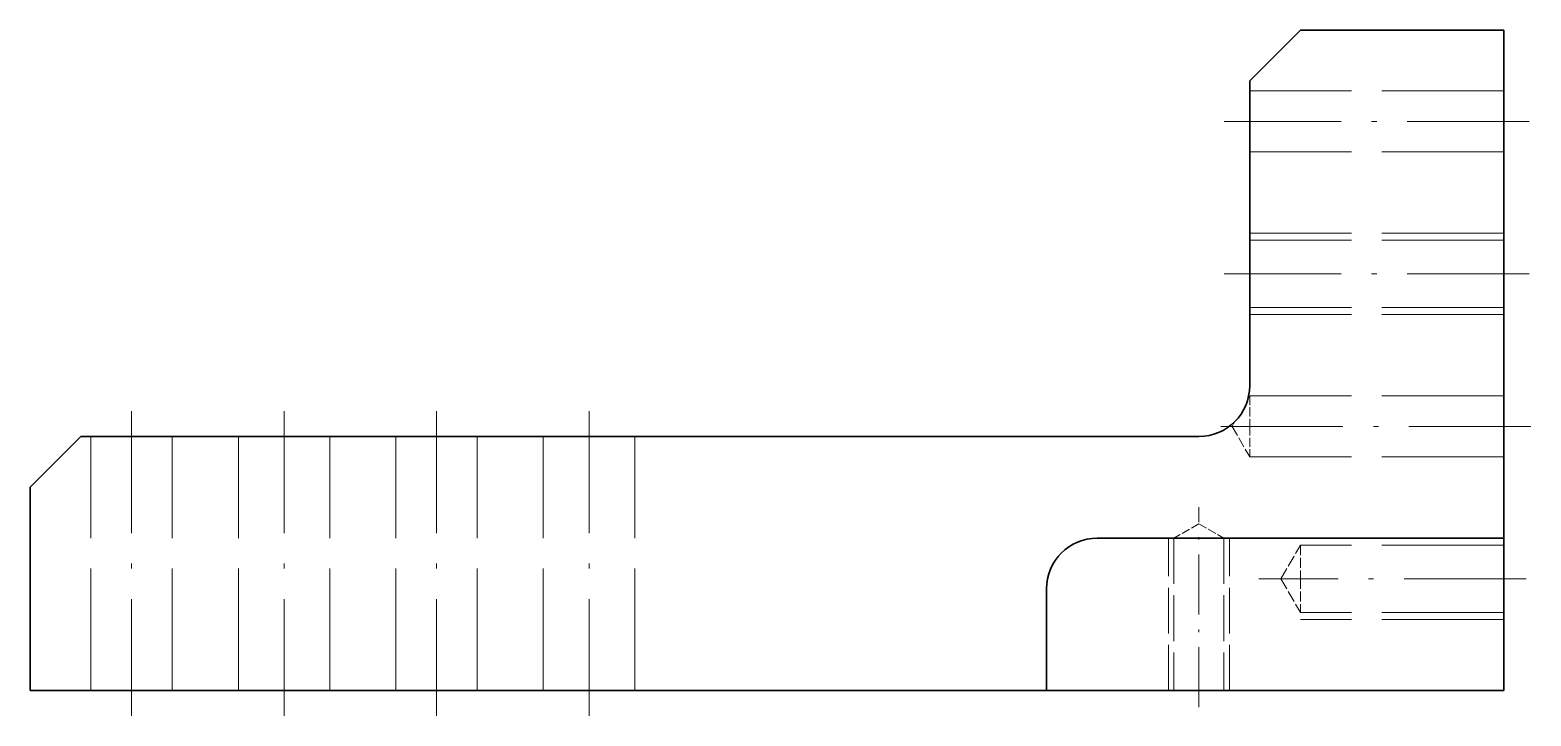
# Model space of a CAD drawing. Header units: millimetres. Extents: x 1737 to 1885, y 1539 to 1607.
import ezdxf

# ---------------------------------------------------------------- set-up
doc = ezdxf.new("R2010")
doc.units = ezdxf.units.MM
doc.linetypes.add('DASHDOT', pattern=[18.5, 12, -3, 0.5, -3])
doc.linetypes.add('DASHED', pattern=[15, 12, -3])
for name, color, linetype, lineweight in [('CENTER', 2, 'DASHDOT', 13), ('DRAWING', 7, 'Continuous', 35), ('HIDDEN', 1, 'DASHED', 13)]:
    doc.layers.add(name, color=color, linetype=linetype, lineweight=lineweight)

msp = doc.modelspace()

# ---------------------------------------------------------------- linework, layer by layer
at = {"layer": 'CENTER', "linetype": 'DASHDOT'}
for p, q in [((1884.41, 1597.9), (1854.41, 1597.9)), ((1884.41, 1582.9), (1854.41, 1582.9)), ((1746.91, 1569.4), (1746.91, 1539.4)), ((1761.91, 1569.4), (1761.91, 1539.4)), ((1776.91, 1569.4), (1776.91, 1539.4)), ((1791.91, 1569.4), (1791.91, 1539.4)), ((1884.58, 1567.9), (1852.51, 1567.9)), ((1884.1, 1552.9), (1857.8, 1552.9))]:
    msp.add_line(p, q, dxfattribs=at)
at = {"layer": 'CENTER', "linetype": 'DASHDOT', "ltscale": 0.492582}
msp.add_line((1851.91, 1540.26), (1851.91, 1559.96), dxfattribs=at)
at = {"layer": 'DRAWING'}
for p, q in [((1861.91, 1606.9), (1856.91, 1601.9)), ((1861.91, 1606.9), (1881.91, 1606.9)), ((1881.91, 1606.9), (1881.91, 1556.9)), ((1856.91, 1571.9), (1856.91, 1601.9)), ((1736.91, 1561.9), (1741.91, 1566.9)), ((1741.91, 1566.9), (1851.91, 1566.9)), ((1736.91, 1541.9), (1736.91, 1561.9)), ((1881.91, 1556.9), (1841.91, 1556.9)), ((1881.91, 1556.9), (1881.91, 1541.9)), ((1836.91, 1541.9), (1836.91, 1551.9)), ((1836.91, 1541.9), (1736.91, 1541.9)), ((1881.91, 1541.9), (1836.91, 1541.9))]:
    msp.add_line(p, q, dxfattribs=at)
for centre, start, end in [((1851.91, 1571.9), 270, 0), ((1841.91, 1551.9), 90, 180)]:
    msp.add_arc(centre, 5, start, end, dxfattribs=at)
at = {"layer": 'HIDDEN', "linetype": 'DASHED'}
for p, q in [((1881.91, 1600.9), (1856.91, 1600.9)), ((1881.91, 1594.9), (1856.91, 1594.9)), ((1881.91, 1586.9), (1856.91, 1586.9)), ((1881.91, 1586.22), (1856.91, 1586.22)), ((1881.91, 1579.58), (1856.91, 1579.58)), ((1881.91, 1578.9), (1856.91, 1578.9)), ((1881.91, 1570.9), (1856.91, 1570.9)), ((1742.91, 1541.9), (1742.91, 1566.9)), ((1750.91, 1541.9), (1750.91, 1566.9)), ((1757.41, 1541.9), (1757.41, 1566.9)), ((1766.41, 1541.9), (1766.41, 1566.9)), ((1772.91, 1541.9), (1772.91, 1566.9)), ((1780.91, 1541.9), (1780.91, 1566.9)), ((1787.41, 1541.9), (1787.41, 1566.9)), ((1796.41, 1541.9), (1796.41, 1566.9)), ((1881.91, 1564.9), (1856.91, 1564.9)), ((1881.91, 1556.9), (1861.91, 1556.9)), ((1881.91, 1556.22), (1861.91, 1556.22)), ((1881.91, 1549.58), (1861.91, 1549.58)), ((1881.91, 1548.9), (1861.91, 1548.9))]:
    msp.add_line(p, q, dxfattribs=at)
at = {"layer": 'HIDDEN', "linetype": 'DASHED', "ltscale": 0.008544}
msp.add_line((1856.74, 1570.6), (1856.91, 1570.9), dxfattribs=at)
at = {"layer": 'HIDDEN', "linetype": 'DASHED', "ltscale": 0.075}
for p, q in [((1856.91, 1570.9), (1856.91, 1567.9)), ((1856.91, 1567.9), (1856.91, 1564.9))]:
    msp.add_line(p, q, dxfattribs=at)
at = {"layer": 'HIDDEN', "linetype": 'DASHED', "ltscale": 0.013447}
msp.add_line((1855.18, 1567.9), (1855.45, 1568.37), dxfattribs=at)
at = {"layer": 'HIDDEN', "linetype": 'DASHED', "ltscale": 0.086603}
msp.add_line((1855.18, 1567.9), (1856.91, 1564.9), dxfattribs=at)
at = {"layer": 'HIDDEN', "linetype": 'DASHED', "ltscale": 0.070971}
for q in [(1849.45, 1556.9), (1854.37, 1556.9)]:
    msp.add_line((1851.91, 1558.32), q, dxfattribs=at)
at = {"layer": 'HIDDEN', "linetype": 'DASHED', "ltscale": 0.375}
for p, q in [((1848.91, 1541.9), (1848.91, 1556.9)), ((1849.45, 1556.9), (1849.45, 1541.9)), ((1854.37, 1556.9), (1854.37, 1541.9)), ((1854.91, 1541.9), (1854.91, 1556.9))]:
    msp.add_line(p, q, dxfattribs=at)
at = {"layer": 'HIDDEN', "linetype": 'DASHED', "ltscale": 0.122925}
msp.add_line((1854.37, 1556.9), (1849.45, 1556.9), dxfattribs=at)
msp.add_line((1854.37, 1556.9), (1849.45, 1556.9), dxfattribs=at)
at = {"layer": 'HIDDEN', "linetype": 'DASHED', "ltscale": 0.095941}
for q in [(1861.91, 1556.22), (1861.91, 1549.58)]:
    msp.add_line((1859.99, 1552.9), q, dxfattribs=at)
at = {"layer": 'HIDDEN', "linetype": 'DASHED', "ltscale": 0.083088}
for p, q in [((1861.91, 1556.22), (1861.91, 1552.9)), ((1861.91, 1552.9), (1861.91, 1549.58))]:
    msp.add_line(p, q, dxfattribs=at)

doc.saveas('drawing.dxf')
